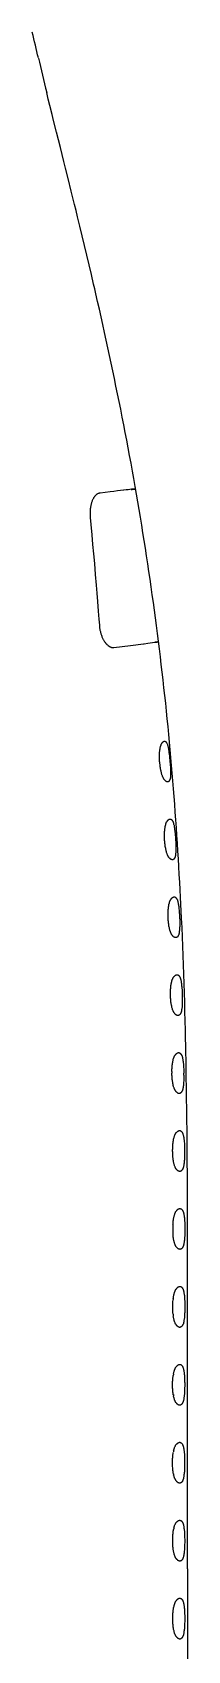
# Model space of a CAD drawing. Header units: millimetres. Extents: x -1718 to 143559, y -78490 to 15626.
# Drawn here: x 112897 to 114162, y -34789 to -21600 of the extents above; entities that cross this region are included whole.
import ezdxf

# ---------------------------------------------------------------- set-up
doc = ezdxf.new("R2010")
doc.units = ezdxf.units.MM
doc.header["$MEASUREMENT"] = 0
doc.layers.get('0').update_dxf_attribs({"linetype": 'CONTINUOUS'})

msp = doc.modelspace()

# ---------------------------------------------------------------- linework, layer by layer
at = {"color": 7, "ltscale": 0.002756}
msp.add_line((113642, -25331), (113639, -25332), dxfattribs=at)
at = {"color": 7, "ltscale": 0.003899}
msp.add_line((113803, -26582), (113807, -26582), dxfattribs=at)
at = {"color": 7, "ltscale": 0.03937}
msp.add_line((114162, -34121), (114162, -61865), dxfattribs=at)
for points in [[(114151, -30114), (114150, -30065), (114150, -30017), (114149, -29970), (114148, -29923), (114146, -29860), (114145, -29796), (114144, -29733), (114142, -29656), (114140, -29580), (114138, -29504), (114135, -29428), (114133, -29352), (114130, -29275), (114128, -29199), (114125, -29123), (114122, -29047), (114119, -28970), (114116, -28894), (114114, -28856), (114112, -28818), (114110, -28761), (114107, -28704), (114104, -28647), (114101, -28589), (114098, -28526), (114094, -28463), (114090, -28399), (114087, -28336), (114083, -28272), (114079, -28209), (114075, -28145), (114070, -28082), (114066, -28018), (114061, -27955), (114057, -27891), (114052, -27828), (114047, -27765), (114042, -27701), (114037, -27638), (114031, -27574), (114026, -27511), (114020, -27448), (114014, -27384), (114008, -27321), (114002, -27258), (113996, -27194), (113989, -27131), (113983, -27068), (113976, -27004), (113969, -26941), (113962, -26878), (113955, -26815), (113947, -26751), (113940, -26688), (113932, -26625), (113924, -26562), (113916, -26498), (113908, -26435), (113900, -26372), (113892, -26309), (113883, -26246), (113874, -26183), (113865, -26120), (113856, -26056), (113847, -25993), (113837, -25930), (113828, -25867), (113818, -25804), (113808, -25741), (113798, -25678), (113788, -25615), (113778, -25552), (113767, -25489), (113756, -25426), (113746, -25363), (113735, -25300), (113723, -25237), (113712, -25175), (113701, -25112), (113689, -25049), (113677, -24986), (113666, -24923), (113654, -24860), (113641, -24798), (113629, -24735), (113617, -24672), (113604, -24609), (113591, -24546), (113578, -24484), (113565, -24421), (113552, -24358), (113539, -24296), (113526, -24233), (113512, -24170), (113499, -24108), (113485, -24045), (113471, -23982), (113457, -23919), (113443, -23856), (113428, -23793), (113414, -23730), (113405, -23691), (113396, -23651), (113378, -23573), (113359, -23494), (113340, -23416), (113322, -23337), (113303, -23259), (113284, -23180), (113265, -23102), (113253, -23052), (113240, -23002), (113227, -22948), (113214, -22895), (113189, -22792), (113168, -22707), (113154, -22651), (113125, -22539), (113094, -22413), (113070, -22317), (113058, -22269), (113040, -22197), (113027, -22143), (113014, -22089)], [(113702, -25326), (113710, -25325), (113728, -25323), (113733, -25322), (113737, -25321), (113738, -25321), (113738, -25321), (113738, -25321), (113738, -25321), (113738, -25321), (113738, -25321), (113738, -25321), (113738, -25321), (113738, -25321), (113738, -25321), (113738, -25321), (113736, -25321), (113733, -25321), (113728, -25322), (113718, -25323), (113705, -25324), (113692, -25326), (113678, -25327), (113661, -25329), (113642, -25331)], [(113444, -25356), (113443, -25356), (113442, -25356), (113439, -25357), (113438, -25357), (113437, -25357), (113434, -25358), (113432, -25359), (113429, -25360), (113427, -25362), (113425, -25363), (113423, -25364), (113421, -25366), (113419, -25367), (113417, -25368), (113416, -25369), (113414, -25372), (113411, -25374), (113409, -25377), (113406, -25380), (113404, -25383), (113402, -25385), (113400, -25387), (113399, -25390), (113398, -25392), (113396, -25394), (113394, -25398), (113392, -25402), (113389, -25407), (113387, -25411), (113385, -25416), (113383, -25421), (113382, -25426), (113380, -25431), (113378, -25437), (113377, -25442), (113375, -25448), (113374, -25454), (113372, -25460), (113371, -25466), (113371, -25470), (113370, -25473), (113370, -25477), (113369, -25480), (113369, -25486), (113368, -25491), (113367, -25497), (113367, -25503), (113367, -25509), (113367, -25516), (113367, -25524), (113367, -25531), (113367, -25535), (113367, -25538), (113367, -25543), (113368, -25548), (113368, -25553)], [(113639, -25332), (113616, -25334), (113590, -25337), (113562, -25341), (113531, -25345), (113449, -25355), (113444, -25356)], [(113368, -25553), (113374, -25612), (113381, -25695), (113388, -25773), (113395, -25851), (113402, -25929), (113409, -26017), (113417, -26105), (113422, -26171), (113427, -26237), (113434, -26318), (113439, -26382), (113443, -26432)], [(113443, -26432), (113443, -26439), (113444, -26442), (113444, -26446), (113445, -26451), (113445, -26456), (113446, -26461), (113447, -26467), (113448, -26472), (113450, -26478), (113451, -26484), (113452, -26490), (113454, -26496), (113456, -26502), (113458, -26508), (113460, -26514), (113462, -26520), (113464, -26526), (113467, -26531), (113469, -26537), (113472, -26542), (113474, -26547), (113477, -26552), (113480, -26557), (113483, -26562), (113486, -26566), (113489, -26571), (113492, -26575), (113495, -26578), (113496, -26580), (113498, -26582), (113500, -26584), (113501, -26586), (113503, -26588), (113505, -26590), (113508, -26592), (113511, -26595), (113513, -26597), (113516, -26599), (113519, -26601), (113522, -26603), (113525, -26605), (113528, -26607), (113531, -26608), (113534, -26609), (113536, -26610), (113539, -26611), (113542, -26612), (113545, -26612), (113547, -26613), (113550, -26613), (113552, -26613), (113555, -26614), (113557, -26613), (113559, -26613), (113561, -26613)], [(113561, -26613), (113696, -26596), (113803, -26582)], [(113807, -26582), (113838, -26578), (113895, -26571), (113909, -26569), (113914, -26569), (113917, -26568), (113919, -26568), (113921, -26568), (113922, -26568), (113923, -26568), (113923, -26568), (113924, -26567), (113925, -26567), (113925, -26567), (113925, -26567), (113925, -26567), (113925, -26567), (113925, -26567), (113925, -26567), (113925, -26567), (113925, -26567), (113925, -26567), (113925, -26568), (113924, -26568), (113924, -26568), (113923, -26568), (113923, -26568), (113922, -26568), (113921, -26568), (113919, -26568), (113917, -26568), (113914, -26569), (113909, -26570), (113896, -26571)], [(113934, -27543), (113934, -27533), (113933, -27524), (113933, -27514), (113933, -27509), (113933, -27504), (113933, -27498), (113933, -27492), (113933, -27486), (113934, -27477), (113934, -27473), (113934, -27469), (113934, -27463), (113935, -27458), (113935, -27452), (113936, -27446), (113937, -27440), (113938, -27434), (113939, -27429), (113940, -27424), (113941, -27419), (113942, -27416), (113943, -27414), (113944, -27411), (113945, -27408), (113946, -27405), (113947, -27402), (113948, -27401), (113949, -27399), (113949, -27398), (113951, -27395), (113953, -27392), (113954, -27391), (113955, -27389), (113956, -27387), (113958, -27386), (113959, -27384), (113961, -27382), (113962, -27382), (113963, -27381), (113964, -27380), (113965, -27379), (113966, -27379), (113968, -27378), (113969, -27377), (113970, -27377), (113972, -27377), (113973, -27377), (113974, -27377), (113975, -27377), (113976, -27377), (113977, -27377), (113977, -27377), (113978, -27377), (113979, -27378), (113980, -27378), (113982, -27379), (113983, -27380), (113984, -27381), (113986, -27383), (113987, -27384), (113988, -27386), (113989, -27388), (113990, -27389), (113991, -27390), (113992, -27392), (113993, -27394), (113994, -27397), (113995, -27399), (113996, -27400), (113997, -27402), (113998, -27405), (113998, -27408), (114000, -27412), (114001, -27417), (114002, -27422), (114003, -27425), (114004, -27429), (114005, -27437), (114007, -27445), (114008, -27454), (114009, -27462), (114010, -27471), (114011, -27478), (114012, -27485), (114013, -27492), (114014, -27500)], [(114014, -27500), (114015, -27514), (114017, -27529), (114018, -27544), (114019, -27558), (114020, -27572), (114021, -27586), (114021, -27593), (114022, -27600), (114022, -27609), (114022, -27617), (114022, -27626), (114022, -27631), (114022, -27637), (114022, -27641), (114022, -27646), (114022, -27653), (114022, -27659), (114022, -27664), (114021, -27669), (114021, -27674), (114020, -27678), (114020, -27680), (114019, -27682), (114019, -27683), (114019, -27685), (114018, -27686), (114018, -27687), (114017, -27690), (114016, -27693), (114015, -27695), (114014, -27696), (114014, -27697), (114013, -27698), (114012, -27700), (114011, -27702), (114010, -27703), (114009, -27704), (114008, -27704), (114007, -27705), (114006, -27706), (114005, -27707), (114004, -27707), (114003, -27708), (114001, -27708), (114000, -27708), (113999, -27708), (113997, -27708), (113996, -27708), (113995, -27708), (113994, -27708), (113993, -27707), (113992, -27707), (113991, -27707), (113989, -27706), (113987, -27704), (113985, -27703), (113983, -27702), (113982, -27700), (113980, -27698), (113978, -27697), (113976, -27695), (113974, -27693), (113973, -27691), (113972, -27690), (113969, -27687), (113968, -27685), (113967, -27683), (113966, -27682), (113965, -27681), (113964, -27678), (113962, -27674), (113961, -27671), (113959, -27667), (113958, -27665), (113957, -27662), (113956, -27659), (113955, -27657), (113953, -27651), (113951, -27645), (113949, -27639), (113948, -27632), (113946, -27626), (113945, -27619), (113944, -27615), (113943, -27611), (113942, -27606), (113941, -27602), (113940, -27593), (113939, -27585), (113938, -27577), (113937, -27568), (113936, -27560), (113935, -27551), (113934, -27543)], [(113974, -28177), (113974, -28169), (113973, -28161), (113973, -28153), (113973, -28145), (113973, -28136), (113974, -28128), (113974, -28121), (113974, -28112), (113975, -28104), (113976, -28097), (113976, -28093), (113977, -28089), (113978, -28083), (113979, -28077), (113980, -28071), (113981, -28065), (113982, -28060), (113983, -28058), (113983, -28055), (113984, -28053), (113985, -28050), (113985, -28048), (113986, -28046), (113987, -28043), (113988, -28040), (113990, -28038), (113991, -28035), (113992, -28033), (113992, -28033), (113994, -28030), (113995, -28028), (113997, -28026), (113999, -28024), (114000, -28022), (114001, -28021), (114002, -28020), (114003, -28019), (114005, -28017), (114007, -28016), (114008, -28015), (114010, -28014), (114012, -28013), (114013, -28012), (114014, -28012), (114014, -28012), (114015, -28011), (114016, -28011), (114018, -28011), (114019, -28011), (114020, -28011), (114021, -28011), (114023, -28011), (114024, -28012), (114025, -28012), (114027, -28013), (114028, -28014), (114029, -28015), (114031, -28016), (114032, -28017), (114034, -28019), (114035, -28020), (114036, -28021), (114037, -28023), (114037, -28024), (114038, -28025), (114040, -28028), (114041, -28031), (114043, -28033), (114043, -28034), (114044, -28037), (114045, -28040), (114046, -28043), (114047, -28047), (114048, -28052), (114049, -28057), (114051, -28062), (114052, -28069), (114053, -28076), (114054, -28084), (114056, -28093), (114056, -28098), (114057, -28104), (114058, -28115), (114059, -28125), (114060, -28133)], [(114060, -28133), (114061, -28145), (114062, -28157), (114063, -28170), (114064, -28184), (114065, -28198), (114065, -28210), (114065, -28222), (114066, -28235), (114066, -28246), (114066, -28252), (114066, -28258), (114066, -28264), (114066, -28269), (114065, -28278), (114065, -28282), (114065, -28286), (114064, -28291), (114064, -28296), (114063, -28301), (114063, -28306), (114062, -28308), (114062, -28311), (114061, -28314), (114061, -28316), (114060, -28319), (114059, -28321), (114059, -28323), (114058, -28324), (114057, -28326), (114057, -28327), (114056, -28329), (114055, -28331), (114054, -28333), (114052, -28334), (114051, -28336), (114051, -28337), (114050, -28337), (114049, -28338), (114048, -28339), (114047, -28340), (114046, -28341), (114045, -28341), (114043, -28342), (114042, -28343), (114041, -28343), (114039, -28343), (114038, -28343), (114037, -28343), (114035, -28343), (114034, -28343), (114033, -28343), (114032, -28342), (114031, -28342), (114030, -28342), (114028, -28341), (114026, -28340), (114025, -28339), (114023, -28337), (114021, -28336), (114019, -28334), (114017, -28333), (114015, -28331), (114014, -28329), (114012, -28327), (114011, -28326), (114009, -28324), (114007, -28321), (114006, -28319), (114005, -28318), (114004, -28316), (114002, -28314), (114001, -28311), (114000, -28309), (113999, -28307), (113998, -28305), (113997, -28303), (113996, -28298), (113994, -28294), (113992, -28289), (113990, -28283), (113989, -28277), (113987, -28272), (113986, -28266), (113984, -28259), (113984, -28255), (113983, -28252), (113981, -28243), (113980, -28235), (113979, -28227), (113978, -28219), (113977, -28211), (113976, -28202), (113975, -28194), (113974, -28186), (113974, -28177)], [(114003, -28812), (114002, -28804), (114002, -28796), (114002, -28787), (114002, -28779), (114003, -28771), (114003, -28763), (114004, -28755), (114004, -28748), (114005, -28740), (114006, -28733), (114007, -28726), (114008, -28719), (114009, -28713), (114009, -28709), (114010, -28706), (114011, -28701), (114013, -28695), (114013, -28693), (114014, -28690), (114015, -28686), (114016, -28683), (114018, -28679), (114019, -28676), (114021, -28673), (114022, -28671), (114022, -28670), (114024, -28668), (114025, -28666), (114027, -28663), (114028, -28662), (114029, -28660), (114030, -28659), (114031, -28658), (114033, -28656), (114035, -28654), (114037, -28652), (114038, -28651), (114040, -28650), (114042, -28649), (114044, -28648), (114045, -28647), (114046, -28647), (114047, -28646), (114049, -28646), (114050, -28646), (114052, -28645), (114053, -28645), (114054, -28646), (114056, -28646), (114057, -28646), (114059, -28647), (114060, -28647), (114061, -28648), (114063, -28649), (114064, -28650), (114064, -28650), (114066, -28652), (114067, -28653), (114069, -28655), (114070, -28656), (114071, -28657), (114072, -28659), (114072, -28660), (114074, -28663), (114076, -28666), (114077, -28668), (114078, -28670), (114079, -28672), (114079, -28674), (114080, -28677), (114081, -28681), (114082, -28685), (114083, -28690), (114084, -28694), (114085, -28698), (114086, -28701), (114086, -28705), (114087, -28709), (114088, -28716), (114089, -28723), (114090, -28730), (114090, -28736), (114091, -28742), (114092, -28753), (114093, -28765), (114094, -28777), (114095, -28788), (114095, -28800), (114096, -28812)], [(114096, -28812), (114096, -28820), (114097, -28828), (114097, -28842), (114097, -28849), (114097, -28856), (114097, -28866), (114097, -28876), (114097, -28886), (114096, -28895), (114096, -28904), (114096, -28909), (114096, -28913), (114095, -28919), (114094, -28925), (114094, -28931), (114093, -28936), (114093, -28939), (114092, -28942), (114092, -28944), (114091, -28946), (114090, -28949), (114090, -28952), (114089, -28954), (114088, -28956), (114088, -28957), (114087, -28959), (114086, -28960), (114085, -28962), (114085, -28963), (114084, -28965), (114082, -28967), (114081, -28969), (114080, -28970), (114078, -28972), (114078, -28973), (114077, -28973), (114076, -28974), (114075, -28975), (114074, -28976), (114072, -28976), (114072, -28977), (114071, -28977), (114070, -28977), (114069, -28978), (114068, -28978), (114067, -28978), (114065, -28978), (114064, -28978), (114063, -28978), (114063, -28978), (114061, -28978), (114059, -28977), (114058, -28977), (114056, -28976), (114055, -28975), (114054, -28975), (114053, -28974), (114052, -28973), (114051, -28973), (114048, -28971), (114046, -28969), (114044, -28968), (114042, -28966), (114040, -28964), (114039, -28962), (114038, -28961), (114036, -28959), (114035, -28957), (114034, -28956), (114033, -28954), (114031, -28952), (114030, -28950), (114028, -28947), (114027, -28943), (114025, -28940), (114024, -28936), (114022, -28933), (114021, -28929), (114020, -28925), (114019, -28922), (114018, -28919), (114017, -28916), (114016, -28913), (114015, -28909), (114015, -28906), (114013, -28899), (114011, -28892), (114010, -28884), (114009, -28877), (114008, -28869), (114007, -28861), (114006, -28853), (114005, -28845), (114004, -28837), (114003, -28829), (114003, -28820), (114003, -28812)], [(114022, -29447), (114022, -29439), (114022, -29430), (114022, -29422), (114022, -29414), (114023, -29406), (114023, -29398), (114024, -29390), (114024, -29382), (114025, -29375), (114026, -29368), (114027, -29361), (114028, -29354), (114030, -29347), (114030, -29344), (114031, -29341), (114032, -29338), (114032, -29335), (114033, -29331), (114034, -29327), (114036, -29324), (114037, -29320), (114038, -29316), (114040, -29313), (114041, -29310), (114042, -29308), (114043, -29306), (114044, -29305), (114045, -29303), (114046, -29301), (114048, -29299), (114050, -29296), (114051, -29295), (114052, -29293), (114054, -29292), (114055, -29291), (114057, -29289), (114058, -29288), (114060, -29286), (114062, -29285), (114064, -29284), (114066, -29283), (114067, -29282), (114069, -29281), (114071, -29281), (114072, -29281), (114072, -29280), (114074, -29280), (114075, -29280), (114076, -29280), (114077, -29280), (114079, -29281), (114080, -29281), (114081, -29281), (114082, -29282), (114083, -29282), (114084, -29283), (114086, -29284), (114087, -29285), (114089, -29286), (114090, -29287), (114091, -29289), (114092, -29290), (114093, -29291), (114094, -29293), (114096, -29295), (114097, -29298), (114099, -29301), (114100, -29303), (114101, -29305), (114102, -29307), (114102, -29309), (114103, -29312), (114104, -29314), (114104, -29316), (114106, -29320), (114107, -29325), (114108, -29330), (114109, -29336), (114110, -29341), (114110, -29346), (114111, -29350), (114111, -29355), (114112, -29359), (114113, -29364), (114113, -29370), (114114, -29380), (114115, -29391), (114116, -29402)], [(114116, -29402), (114116, -29414), (114117, -29425), (114117, -29437), (114118, -29448), (114118, -29459), (114118, -29470), (114118, -29482), (114118, -29494), (114118, -29505), (114117, -29516), (114117, -29522), (114117, -29527), (114116, -29537), (114116, -29541), (114116, -29546), (114115, -29552), (114114, -29559), (114113, -29565), (114113, -29568), (114113, -29570), (114112, -29575), (114111, -29579), (114110, -29582), (114109, -29584), (114109, -29586), (114108, -29588), (114108, -29589), (114107, -29590), (114107, -29592), (114106, -29594), (114105, -29595), (114104, -29597), (114103, -29598), (114102, -29600), (114101, -29602), (114099, -29604), (114098, -29606), (114097, -29606), (114097, -29607), (114095, -29608), (114094, -29609), (114093, -29610), (114092, -29611), (114091, -29611), (114089, -29612), (114088, -29612), (114087, -29613), (114085, -29613), (114084, -29613), (114082, -29613), (114081, -29613), (114079, -29613), (114078, -29613), (114078, -29612), (114076, -29612), (114074, -29611), (114072, -29610), (114070, -29609), (114068, -29608), (114066, -29606), (114064, -29604), (114062, -29603), (114061, -29601), (114059, -29600), (114058, -29599), (114057, -29597), (114054, -29594), (114052, -29592), (114051, -29590), (114050, -29588), (114049, -29586), (114047, -29583), (114046, -29581), (114044, -29578), (114044, -29576), (114043, -29574), (114041, -29569), (114039, -29565), (114039, -29562), (114038, -29559), (114036, -29554), (114034, -29548), (114033, -29541), (114032, -29535), (114030, -29529), (114030, -29525), (114029, -29521), (114028, -29517), (114028, -29513), (114026, -29504), (114025, -29496), (114024, -29488), (114024, -29480), (114023, -29472), (114023, -29463), (114022, -29455), (114022, -29447)], [(114034, -30068), (114034, -30059), (114034, -30050), (114035, -30042), (114035, -30033), (114036, -30025), (114037, -30017), (114038, -30008), (114039, -30001), (114040, -29994), (114041, -29987), (114042, -29984), (114043, -29980), (114043, -29977), (114044, -29974), (114045, -29969), (114047, -29964), (114048, -29959), (114049, -29957), (114050, -29955), (114051, -29952), (114052, -29949), (114053, -29947), (114054, -29944), (114056, -29942), (114057, -29939), (114058, -29938), (114059, -29936), (114062, -29933), (114064, -29930), (114065, -29929), (114066, -29928), (114068, -29926), (114070, -29924), (114072, -29923), (114074, -29921), (114075, -29920), (114076, -29920), (114077, -29919), (114078, -29918), (114079, -29918), (114080, -29917), (114082, -29917), (114083, -29916), (114085, -29916), (114087, -29915), (114088, -29915), (114090, -29915), (114091, -29915), (114093, -29916), (114095, -29916), (114096, -29917), (114098, -29918), (114099, -29919), (114101, -29920), (114102, -29921), (114104, -29922), (114105, -29924), (114107, -29925), (114108, -29927), (114109, -29929), (114110, -29931), (114112, -29933), (114112, -29934), (114113, -29936), (114114, -29938), (114115, -29940), (114116, -29941), (114116, -29943), (114117, -29946), (114118, -29949), (114119, -29953), (114120, -29957), (114121, -29961), (114121, -29964), (114122, -29967), (114123, -29970), (114123, -29974), (114124, -29980), (114125, -29987), (114126, -29993), (114126, -29998), (114127, -30003), (114128, -30014), (114128, -30025), (114129, -30036), (114130, -30047), (114130, -30059), (114130, -30070), (114131, -30082)], [(114131, -30100), (114131, -30112), (114130, -30123), (114130, -30135), (114130, -30146), (114129, -30157), (114129, -30162), (114129, -30167), (114128, -30176), (114127, -30180), (114127, -30184), (114126, -30190), (114125, -30196), (114125, -30201), (114124, -30206), (114123, -30211), (114122, -30213), (114122, -30215), (114121, -30218), (114120, -30220), (114119, -30223), (114119, -30225), (114118, -30226), (114117, -30229), (114115, -30232), (114114, -30233), (114113, -30234), (114113, -30236), (114112, -30237), (114111, -30238), (114110, -30239), (114109, -30240), (114108, -30241), (114107, -30243), (114105, -30244), (114104, -30245), (114103, -30246), (114101, -30246), (114100, -30247), (114098, -30248), (114097, -30248), (114095, -30248), (114094, -30248), (114092, -30248), (114091, -30248), (114090, -30248), (114089, -30248), (114088, -30248), (114087, -30247), (114085, -30247), (114083, -30246), (114082, -30245), (114080, -30244), (114078, -30242), (114076, -30241), (114074, -30239), (114073, -30238), (114072, -30237), (114069, -30235), (114067, -30232), (114065, -30229), (114063, -30227), (114062, -30226), (114061, -30224), (114059, -30222), (114058, -30219), (114057, -30216), (114055, -30214), (114054, -30211), (114053, -30208), (114052, -30205), (114051, -30202), (114050, -30200), (114048, -30195), (114047, -30190), (114045, -30184), (114044, -30178), (114043, -30172), (114042, -30169), (114041, -30165), (114041, -30161), (114040, -30157), (114039, -30149), (114038, -30141), (114037, -30133), (114036, -30124), (114035, -30116), (114035, -30107), (114034, -30099), (114034, -30090), (114034, -30082)], [(114162, -34121), (114161, -33947), (114161, -33773), (114161, -33599), (114161, -33425), (114161, -33250), (114161, -33076), (114161, -32902), (114161, -32728), (114161, -32554), (114161, -32206), (114162, -32031), (114162, -31857), (114162, -31683), (114162, -31596), (114162, -31509), (114161, -31422), (114161, -31334), (114161, -31247), (114161, -31160), (114160, -31073), (114160, -30986), (114160, -30899), (114159, -30811), (114158, -30724), (114158, -30637), (114157, -30550), (114156, -30463), (114155, -30375), (114154, -30288), (114153, -30201), (114151, -30114)], [(114039, -30717), (114039, -30708), (114040, -30699), (114040, -30691), (114040, -30682), (114041, -30673), (114042, -30665), (114042, -30657), (114043, -30649), (114044, -30641), (114045, -30637), (114046, -30633), (114046, -30629), (114047, -30626), (114048, -30619), (114050, -30613), (114051, -30607), (114052, -30604), (114053, -30601), (114054, -30597), (114055, -30593), (114057, -30589), (114058, -30585), (114060, -30582), (114061, -30579), (114063, -30576), (114064, -30575), (114064, -30574), (114065, -30572), (114066, -30571), (114067, -30570), (114070, -30567), (114072, -30564), (114073, -30563), (114075, -30562), (114076, -30560), (114078, -30558), (114080, -30557), (114082, -30555), (114083, -30555), (114084, -30554), (114085, -30554), (114086, -30553), (114087, -30552), (114089, -30552), (114090, -30551), (114092, -30551), (114093, -30551), (114095, -30550), (114096, -30550), (114098, -30550), (114099, -30551), (114101, -30551), (114102, -30551), (114104, -30552), (114105, -30553), (114106, -30553), (114107, -30554), (114108, -30555), (114109, -30556), (114110, -30556), (114111, -30558), (114113, -30559), (114114, -30561), (114116, -30563), (114116, -30564), (114117, -30565), (114118, -30567), (114119, -30568), (114120, -30570), (114121, -30571), (114122, -30573), (114123, -30575), (114123, -30577), (114124, -30579), (114124, -30580), (114125, -30584), (114126, -30588), (114127, -30592), (114128, -30596), (114129, -30600), (114130, -30603), (114130, -30607), (114131, -30614), (114132, -30620), (114133, -30626), (114133, -30633), (114134, -30638), (114134, -30643), (114135, -30653), (114135, -30664), (114136, -30674), (114136, -30685), (114137, -30695), (114137, -30706), (114137, -30717)], [(114137, -30717), (114137, -30730), (114137, -30743), (114137, -30750), (114137, -30757), (114136, -30763), (114136, -30769), (114136, -30779), (114135, -30789), (114134, -30798), (114134, -30808), (114133, -30812), (114133, -30816), (114132, -30824), (114131, -30827), (114131, -30831), (114130, -30835), (114129, -30839), (114128, -30843), (114127, -30848), (114126, -30852), (114126, -30854), (114125, -30855), (114125, -30857), (114124, -30859), (114123, -30861), (114122, -30863), (114121, -30864), (114121, -30866), (114120, -30867), (114119, -30869), (114118, -30871), (114116, -30873), (114115, -30874), (114113, -30876), (114112, -30877), (114110, -30879), (114109, -30880), (114107, -30881), (114106, -30882), (114104, -30882), (114103, -30883), (114102, -30883), (114101, -30883), (114100, -30883), (114098, -30883), (114097, -30883), (114096, -30883), (114095, -30883), (114094, -30883), (114093, -30883), (114092, -30882), (114090, -30882), (114088, -30881), (114086, -30880), (114084, -30879), (114083, -30878), (114081, -30876), (114079, -30875), (114077, -30873), (114075, -30871), (114074, -30869), (114072, -30867), (114071, -30866), (114069, -30864), (114068, -30862), (114067, -30861), (114066, -30859), (114064, -30857), (114063, -30855), (114062, -30853), (114061, -30850), (114060, -30848), (114059, -30846), (114057, -30842), (114056, -30838), (114054, -30833), (114053, -30828), (114051, -30823), (114050, -30818), (114049, -30812), (114048, -30808), (114047, -30805), (114047, -30801), (114046, -30797), (114045, -30790), (114044, -30783), (114043, -30776), (114042, -30769), (114041, -30761), (114041, -30754), (114041, -30749), (114040, -30745), (114040, -30735), (114040, -30726), (114039, -30717)], [(114042, -31317), (114043, -31309), (114043, -31300), (114044, -31292), (114045, -31285), (114046, -31277), (114048, -31269), (114048, -31266), (114049, -31262), (114050, -31258), (114050, -31255), (114051, -31250), (114053, -31245), (114054, -31240), (114055, -31236), (114057, -31231), (114058, -31227), (114060, -31223), (114061, -31221), (114062, -31219), (114062, -31217), (114063, -31215), (114064, -31213), (114066, -31211), (114067, -31209), (114068, -31208), (114069, -31206), (114070, -31205), (114073, -31202), (114074, -31200), (114075, -31199), (114077, -31197), (114079, -31195), (114080, -31194), (114082, -31192), (114084, -31191), (114086, -31190), (114088, -31188), (114090, -31188), (114091, -31187), (114092, -31187), (114093, -31186), (114094, -31186), (114095, -31186), (114096, -31186), (114098, -31186), (114099, -31185), (114101, -31186), (114102, -31186), (114104, -31186), (114105, -31187), (114107, -31187), (114108, -31188), (114109, -31188), (114110, -31189), (114111, -31190), (114113, -31192), (114114, -31193), (114116, -31195), (114117, -31196), (114118, -31198), (114120, -31200), (114121, -31201), (114121, -31203), (114122, -31204), (114123, -31206), (114124, -31207), (114125, -31209), (114125, -31210), (114126, -31213), (114127, -31216), (114128, -31219), (114129, -31222), (114129, -31224), (114130, -31227), (114131, -31232), (114132, -31235), (114132, -31238), (114133, -31242), (114133, -31245), (114134, -31253), (114135, -31261), (114136, -31268), (114136, -31275), (114137, -31283), (114137, -31288), (114138, -31294), (114138, -31305), (114139, -31316), (114139, -31328), (114139, -31339), (114139, -31352)], [(114139, -31352), (114139, -31364), (114139, -31377), (114139, -31389), (114138, -31401), (114138, -31413), (114137, -31418), (114137, -31424), (114136, -31431), (114136, -31438), (114135, -31445), (114134, -31450), (114134, -31454), (114133, -31458), (114133, -31462), (114132, -31467), (114131, -31472), (114130, -31477), (114130, -31479), (114129, -31482), (114129, -31484), (114128, -31486), (114127, -31489), (114126, -31491), (114125, -31494), (114125, -31495), (114124, -31496), (114124, -31498), (114123, -31499), (114122, -31501), (114121, -31502), (114120, -31504), (114119, -31506), (114117, -31508), (114116, -31510), (114115, -31511), (114113, -31513), (114112, -31514), (114110, -31515), (114108, -31516), (114107, -31517), (114105, -31517), (114104, -31518), (114103, -31518), (114102, -31518), (114101, -31519), (114099, -31519), (114098, -31519), (114097, -31518), (114096, -31518), (114095, -31518), (114094, -31518), (114093, -31518), (114091, -31517), (114089, -31516), (114087, -31515), (114086, -31514), (114084, -31513), (114082, -31511), (114080, -31510), (114078, -31508), (114076, -31506), (114075, -31504), (114073, -31503), (114072, -31501), (114069, -31498), (114068, -31496), (114067, -31494), (114065, -31492), (114064, -31490), (114063, -31488), (114062, -31486), (114061, -31484), (114060, -31480), (114058, -31476), (114057, -31472), (114055, -31467), (114054, -31463), (114053, -31459), (114052, -31455), (114051, -31452), (114050, -31449), (114049, -31444), (114048, -31439), (114047, -31434), (114047, -31430), (114046, -31426), (114045, -31419), (114044, -31411), (114043, -31402), (114043, -31394)], [(114045, -31918), (114046, -31910), (114047, -31902), (114048, -31899), (114049, -31895), (114050, -31892), (114050, -31888), (114052, -31882), (114053, -31877), (114055, -31872), (114056, -31867), (114057, -31864), (114058, -31862), (114059, -31860), (114060, -31858), (114061, -31855), (114062, -31852), (114064, -31849), (114065, -31848), (114066, -31846), (114067, -31844), (114068, -31842), (114070, -31840), (114072, -31837), (114075, -31834), (114076, -31833), (114077, -31832), (114079, -31830), (114081, -31828), (114083, -31827), (114085, -31825), (114087, -31824), (114089, -31823), (114091, -31822), (114093, -31822), (114093, -31821), (114094, -31821), (114095, -31821), (114096, -31821), (114098, -31821), (114099, -31821), (114101, -31821), (114102, -31821), (114104, -31821), (114105, -31822), (114106, -31822), (114108, -31823), (114109, -31824), (114110, -31825), (114111, -31825), (114112, -31826), (114113, -31827), (114115, -31829), (114116, -31830), (114117, -31832), (114119, -31833), (114119, -31835), (114120, -31836), (114121, -31837), (114122, -31839), (114124, -31842), (114125, -31844), (114126, -31847), (114127, -31850), (114128, -31853), (114129, -31856), (114129, -31859), (114130, -31861), (114130, -31864), (114131, -31866), (114131, -31870), (114132, -31873), (114132, -31876), (114133, -31880), (114134, -31887), (114135, -31895), (114135, -31902), (114136, -31909), (114137, -31917), (114137, -31922), (114137, -31928), (114138, -31940), (114138, -31951), (114139, -31963), (114139, -31975), (114139, -31987), (114139, -31998), (114138, -32010), (114138, -32017), (114138, -32024), (114138, -32032), (114137, -32041), (114137, -32050), (114136, -32060), (114135, -32069), (114135, -32074), (114135, -32079), (114134, -32085), (114133, -32090), (114132, -32096), (114131, -32102), (114130, -32108), (114130, -32111), (114129, -32113), (114128, -32117), (114128, -32121), (114127, -32124), (114126, -32127), (114125, -32129), (114124, -32131), (114123, -32134), (114121, -32136), (114121, -32137), (114120, -32139), (114119, -32140), (114117, -32142), (114116, -32144), (114115, -32145), (114113, -32147), (114112, -32148), (114110, -32149), (114109, -32150), (114107, -32151), (114106, -32152), (114104, -32153), (114103, -32153), (114102, -32153), (114101, -32154), (114100, -32154), (114099, -32154), (114098, -32154), (114097, -32154), (114096, -32154), (114094, -32153), (114093, -32153), (114092, -32153), (114091, -32152), (114090, -32152), (114089, -32152), (114088, -32151), (114086, -32150), (114084, -32149), (114082, -32147), (114080, -32146), (114079, -32145), (114077, -32143), (114076, -32142), (114075, -32141), (114072, -32138), (114070, -32135), (114068, -32132), (114066, -32131), (114066, -32129), (114064, -32127), (114063, -32124), (114061, -32122), (114060, -32119), (114059, -32116), (114058, -32113), (114056, -32110), (114056, -32107), (114055, -32105), (114053, -32099), (114052, -32094), (114050, -32088), (114049, -32082), (114048, -32076), (114047, -32069), (114045, -32063), (114045, -32062)], [(114043, -32047), (114043, -32043), (114042, -32038), (114042, -32034), (114042, -32030), (114041, -32021), (114040, -32012), (114040, -32003), (114040, -31994), (114040, -31985), (114040, -31977), (114040, -31968), (114041, -31959), (114041, -31950), (114042, -31942), (114043, -31933)], [(114045, -32703), (114044, -32696), (114043, -32690), (114042, -32683), (114041, -32677), (114041, -32670), (114040, -32666), (114040, -32661), (114040, -32656), (114039, -32652), (114039, -32643), (114039, -32633), (114039, -32624), (114039, -32615), (114039, -32606), (114039, -32596), (114040, -32588), (114041, -32579), (114041, -32570), (114042, -32562), (114043, -32558), (114043, -32554), (114044, -32550), (114044, -32546)], [(114046, -32536), (114047, -32530), (114049, -32524), (114050, -32519), (114051, -32514), (114053, -32509), (114054, -32506), (114054, -32504), (114056, -32500), (114057, -32497), (114058, -32494), (114059, -32491), (114061, -32487), (114062, -32484), (114063, -32483), (114064, -32482), (114065, -32480), (114066, -32479), (114067, -32478), (114069, -32475), (114072, -32472), (114074, -32469), (114076, -32467), (114078, -32465), (114079, -32464), (114080, -32463), (114081, -32462), (114083, -32462), (114084, -32460), (114086, -32460), (114087, -32459), (114089, -32458), (114091, -32457), (114093, -32457), (114094, -32456), (114095, -32456), (114096, -32456), (114097, -32456), (114098, -32456), (114100, -32456), (114101, -32456), (114103, -32457), (114105, -32457), (114106, -32458), (114108, -32459), (114109, -32460), (114111, -32461), (114112, -32462), (114114, -32464), (114115, -32465), (114116, -32467), (114118, -32469), (114119, -32470), (114120, -32472), (114121, -32474), (114122, -32476), (114123, -32478), (114124, -32480), (114124, -32481), (114125, -32484), (114126, -32485), (114126, -32487), (114127, -32491), (114128, -32495), (114129, -32500), (114130, -32503), (114131, -32506), (114131, -32509), (114132, -32513), (114133, -32520), (114133, -32527), (114134, -32532), (114134, -32537), (114135, -32542), (114135, -32547), (114136, -32557), (114137, -32568), (114137, -32579), (114137, -32588), (114137, -32597), (114138, -32606), (114138, -32613), (114138, -32620), (114138, -32633), (114137, -32646), (114137, -32659), (114137, -32666), (114137, -32672), (114136, -32678), (114136, -32684), (114135, -32693), (114135, -32700), (114134, -32708), (114133, -32717), (114133, -32721), (114132, -32725), (114131, -32731), (114131, -32737), (114130, -32742), (114129, -32747), (114128, -32752), (114127, -32754), (114126, -32756), (114126, -32759), (114125, -32761), (114124, -32764), (114123, -32765), (114122, -32767), (114121, -32770), (114119, -32773), (114118, -32775), (114117, -32777), (114116, -32778), (114114, -32780), (114113, -32782), (114111, -32783), (114110, -32784), (114110, -32784), (114108, -32786), (114107, -32786), (114105, -32787), (114104, -32788), (114102, -32788), (114101, -32789), (114099, -32789), (114098, -32789), (114096, -32789), (114095, -32789), (114093, -32788), (114092, -32788), (114090, -32788), (114089, -32787), (114088, -32787), (114087, -32786), (114086, -32786), (114085, -32785), (114083, -32784), (114081, -32783), (114079, -32781), (114077, -32779), (114075, -32778), (114074, -32776), (114073, -32775), (114071, -32772), (114068, -32769), (114067, -32768), (114066, -32766), (114065, -32765), (114064, -32764), (114063, -32762), (114062, -32760), (114060, -32757), (114059, -32753), (114057, -32750), (114056, -32748), (114055, -32745), (114055, -32743), (114054, -32740), (114052, -32735), (114051, -32730), (114049, -32724), (114048, -32718), (114047, -32712)], [(114047, -33161), (114049, -33155), (114050, -33149), (114051, -33146), (114052, -33143), (114053, -33141), (114054, -33138), (114055, -33135), (114056, -33132), (114057, -33129), (114059, -33125), (114060, -33122), (114062, -33119), (114063, -33118), (114064, -33116), (114064, -33115), (114066, -33113), (114067, -33112), (114069, -33109), (114071, -33106), (114073, -33104), (114076, -33102), (114077, -33101), (114078, -33100), (114080, -33098), (114081, -33097), (114083, -33096), (114085, -33095), (114087, -33094), (114089, -33093), (114090, -33092), (114091, -33092), (114092, -33092), (114093, -33091), (114094, -33091), (114096, -33091), (114098, -33091), (114099, -33091), (114101, -33091), (114102, -33092), (114104, -33092), (114106, -33093), (114107, -33094), (114109, -33095), (114110, -33096), (114112, -33098), (114113, -33099), (114115, -33101), (114116, -33103), (114117, -33104), (114118, -33105), (114119, -33106), (114119, -33108), (114121, -33111), (114122, -33113), (114123, -33115), (114124, -33116), (114124, -33117), (114125, -33120), (114126, -33124), (114127, -33127), (114128, -33131), (114129, -33135), (114129, -33138), (114130, -33142), (114131, -33145), (114131, -33149), (114132, -33155), (114133, -33161), (114133, -33168), (114134, -33173), (114134, -33178), (114135, -33183), (114135, -33189), (114136, -33200), (114136, -33211), (114137, -33222), (114137, -33234), (114137, -33245), (114137, -33257), (114137, -33269), (114137, -33280), (114137, -33292), (114136, -33303), (114136, -33310), (114136, -33316), (114135, -33324), (114135, -33332), (114134, -33340), (114133, -33348), (114132, -33356), (114132, -33360), (114131, -33364), (114131, -33368), (114130, -33371), (114129, -33377), (114128, -33382), (114127, -33386), (114127, -33389), (114126, -33391), (114126, -33393), (114125, -33395), (114124, -33397), (114124, -33399), (114123, -33401), (114122, -33403), (114120, -33406), (114119, -33409), (114117, -33411), (114116, -33413), (114114, -33415), (114112, -33417), (114112, -33418), (114111, -33418), (114110, -33419), (114109, -33420), (114108, -33421), (114107, -33422), (114105, -33422), (114104, -33423), (114102, -33423), (114101, -33424), (114099, -33424), (114098, -33424), (114096, -33424), (114094, -33424), (114093, -33424), (114091, -33423), (114089, -33422), (114087, -33422), (114086, -33421), (114084, -33420), (114082, -33418), (114081, -33418), (114080, -33417), (114078, -33415), (114075, -33413), (114073, -33410), (114071, -33408), (114069, -33406), (114067, -33403), (114066, -33402), (114065, -33401), (114065, -33400), (114063, -33398), (114062, -33395), (114060, -33392), (114059, -33389), (114057, -33386), (114056, -33382), (114054, -33378), (114053, -33374), (114052, -33371), (114051, -33368), (114050, -33363), (114048, -33357)], [(114046, -33347), (114045, -33342), (114044, -33337), (114044, -33332), (114043, -33327), (114042, -33323), (114041, -33315), (114041, -33306), (114040, -33298), (114039, -33289), (114039, -33280), (114039, -33272), (114038, -33263), (114038, -33255), (114038, -33247), (114039, -33238), (114039, -33230), (114039, -33222), (114040, -33214), (114041, -33206), (114042, -33199), (114042, -33191), (114043, -33184), (114045, -33177), (114046, -33170)], [(114050, -33789), (114052, -33783), (114053, -33778), (114054, -33775), (114055, -33773), (114056, -33770), (114056, -33768), (114058, -33764), (114059, -33761), (114061, -33758), (114062, -33755), (114063, -33753), (114065, -33751), (114065, -33750), (114067, -33748), (114069, -33745), (114071, -33742), (114074, -33740), (114075, -33738), (114076, -33737), (114078, -33736), (114079, -33734), (114081, -33733), (114083, -33732), (114085, -33730), (114087, -33729), (114089, -33728), (114090, -33728), (114092, -33727), (114093, -33727), (114094, -33727), (114095, -33726), (114097, -33726), (114098, -33726), (114099, -33726), (114101, -33727), (114102, -33727), (114104, -33727), (114105, -33728), (114107, -33729), (114108, -33729), (114109, -33730), (114110, -33731), (114111, -33732), (114112, -33733), (114113, -33734), (114114, -33735), (114115, -33736), (114116, -33737), (114116, -33738), (114118, -33740), (114120, -33743), (114121, -33745), (114122, -33748), (114123, -33749), (114124, -33751), (114125, -33753), (114125, -33755), (114126, -33756), (114126, -33758), (114127, -33761), (114128, -33765), (114129, -33769), (114130, -33774), (114131, -33778), (114131, -33783), (114132, -33787), (114132, -33791), (114133, -33798), (114134, -33806), (114135, -33813), (114135, -33821), (114136, -33826), (114136, -33832), (114136, -33838), (114137, -33844), (114137, -33857), (114137, -33869), (114138, -33881), (114138, -33888), (114138, -33896)], [(114040, -33896), (114040, -33887), (114040, -33878), (114040, -33869), (114040, -33860), (114041, -33851), (114042, -33842), (114043, -33834), (114044, -33826), (114044, -33821), (114045, -33817), (114045, -33813), (114046, -33809), (114047, -33805), (114048, -33801)], [(114052, -33998), (114050, -33993), (114049, -33987), (114048, -33981), (114046, -33974), (114045, -33968), (114045, -33964), (114044, -33960), (114044, -33955), (114043, -33951), (114042, -33943), (114041, -33935), (114041, -33927), (114040, -33919), (114040, -33911), (114040, -33904), (114040, -33896)], [(114138, -33896), (114138, -33909), (114137, -33922), (114137, -33929), (114137, -33935), (114137, -33942), (114136, -33948), (114136, -33958), (114135, -33968), (114134, -33977), (114134, -33986), (114133, -33991), (114133, -33995), (114132, -34002), (114131, -34006), (114131, -34009), (114130, -34013), (114129, -34017), (114128, -34021), (114127, -34025), (114126, -34029), (114126, -34031), (114125, -34032), (114124, -34034), (114124, -34035), (114123, -34037), (114123, -34038), (114122, -34040), (114121, -34042), (114120, -34043), (114119, -34045), (114118, -34047), (114116, -34048), (114115, -34050), (114114, -34052), (114112, -34053), (114111, -34054), (114109, -34056), (114108, -34057), (114106, -34057), (114105, -34058), (114103, -34059), (114101, -34059), (114100, -34059), (114098, -34059), (114097, -34059), (114095, -34059), (114093, -34059), (114092, -34058), (114090, -34058), (114089, -34057), (114088, -34057), (114087, -34056), (114086, -34056), (114084, -34054), (114082, -34053), (114081, -34052), (114079, -34050), (114077, -34048), (114076, -34047), (114074, -34046), (114072, -34043), (114070, -34040), (114068, -34038), (114067, -34037), (114066, -34035), (114065, -34034), (114064, -34032), (114063, -34031), (114063, -34029), (114061, -34026), (114059, -34022), (114058, -34019), (114057, -34015), (114056, -34012), (114055, -34010), (114054, -34007), (114053, -34004), (114052, -33998)], [(114040, -34528), (114040, -34519), (114041, -34510), (114041, -34501), (114041, -34493), (114042, -34484), (114043, -34476), (114044, -34467), (114045, -34459), (114045, -34455), (114046, -34451), (114047, -34445), (114048, -34439), (114049, -34433), (114051, -34427), (114052, -34422)], [(114052, -34422), (114053, -34418), (114054, -34415), (114055, -34413), (114056, -34409), (114057, -34406), (114058, -34402), (114060, -34399), (114061, -34395), (114063, -34392), (114063, -34390), (114064, -34389), (114065, -34388), (114066, -34386), (114066, -34385), (114068, -34383), (114070, -34380), (114072, -34378), (114073, -34377), (114074, -34375), (114076, -34374), (114077, -34372), (114079, -34370), (114081, -34369), (114083, -34367), (114085, -34366), (114086, -34365), (114087, -34365), (114088, -34364), (114089, -34363), (114091, -34363), (114092, -34362), (114094, -34362), (114095, -34362), (114097, -34361), (114099, -34361), (114100, -34361), (114102, -34362), (114103, -34362), (114105, -34363), (114107, -34363), (114108, -34364), (114109, -34365), (114111, -34366), (114112, -34368), (114114, -34369), (114115, -34371), (114117, -34373), (114118, -34374), (114118, -34375), (114119, -34376), (114120, -34378), (114122, -34380), (114122, -34382), (114123, -34384), (114124, -34385), (114125, -34387), (114125, -34389), (114126, -34391), (114126, -34392), (114127, -34396), (114128, -34400), (114129, -34405), (114130, -34408), (114131, -34411), (114131, -34414), (114132, -34418), (114133, -34425), (114134, -34432), (114134, -34439), (114135, -34447), (114136, -34454), (114136, -34460), (114136, -34466), (114137, -34472), (114137, -34478), (114137, -34490), (114138, -34503), (114138, -34515), (114138, -34528)], [(114052, -34634), (114051, -34628), (114049, -34623), (114048, -34616), (114047, -34610), (114046, -34604), (114045, -34600), (114045, -34596), (114044, -34592), (114044, -34587), (114043, -34579), (114042, -34571), (114041, -34562), (114041, -34554), (114041, -34545), (114040, -34537), (114040, -34528)], [(114138, -34528), (114138, -34541), (114138, -34554), (114137, -34566), (114137, -34579), (114137, -34585), (114136, -34591), (114136, -34597), (114135, -34603), (114135, -34611), (114134, -34618), (114133, -34625), (114132, -34633), (114132, -34637), (114131, -34640), (114131, -34645), (114130, -34649), (114129, -34654), (114128, -34658), (114127, -34662), (114126, -34664), (114126, -34666), (114125, -34668), (114125, -34669), (114124, -34671), (114123, -34673), (114121, -34676), (114120, -34679), (114118, -34682), (114117, -34683), (114116, -34684), (114115, -34686), (114113, -34687), (114112, -34689), (114110, -34690), (114109, -34691), (114107, -34692), (114107, -34692), (114106, -34693), (114105, -34693), (114104, -34694), (114103, -34694), (114102, -34694), (114101, -34694), (114100, -34694), (114099, -34694), (114097, -34694), (114096, -34694), (114096, -34694), (114095, -34694), (114094, -34694), (114092, -34693), (114091, -34693), (114089, -34692), (114087, -34691), (114085, -34690), (114084, -34689), (114083, -34689), (114082, -34688), (114081, -34687), (114079, -34685), (114077, -34684), (114076, -34682), (114074, -34680), (114073, -34679), (114071, -34677), (114070, -34675), (114069, -34674), (114067, -34672), (114067, -34671), (114066, -34669), (114065, -34668), (114064, -34666), (114062, -34663), (114061, -34660), (114059, -34657), (114058, -34653), (114057, -34651), (114056, -34648), (114055, -34645), (114055, -34643), (114053, -34637), (114052, -34634)]]:
    msp.add_lwpolyline(points, dxfattribs=at)
for centre, radius, start, end in [((43258, -38148), 71578, 13.19537, 13.3675), ((145570, -14113), 33519, 193.2736, 193.7659), ((114600, -30075), 566, 179.3085, 180.7317), ((112912, -30099), 1219, 359.9651, 0.8297), ((114462, -31980), 422, 171.558, 173.6973), ((114455, -31998), 415, 186.7217, 188.7941), ((114408, -32604), 368, 169.3859, 170.9471), ((114402, -32644), 361, 189.3064, 190.8523), ((114372, -33229), 331, 168.0299, 169.5928), ((114362, -33287), 322, 190.7496, 192.4692), ((114342, -33858), 300, 166.6737, 168.9417)]:
    msp.add_arc(centre, radius, start, end, dxfattribs=at)
for centre, major_axis, ratio, start_param, end_param in [((114092, -31353), (0, -161), 0.316621, 4.484684, 4.705089), ((114091, -31353), (0, -160), 0.314026, 4.702453, 4.968894)]:
    msp.add_ellipse(centre, major_axis=major_axis, ratio=ratio, start_param=start_param, end_param=end_param, dxfattribs=at)

doc.saveas('drawing.dxf')
